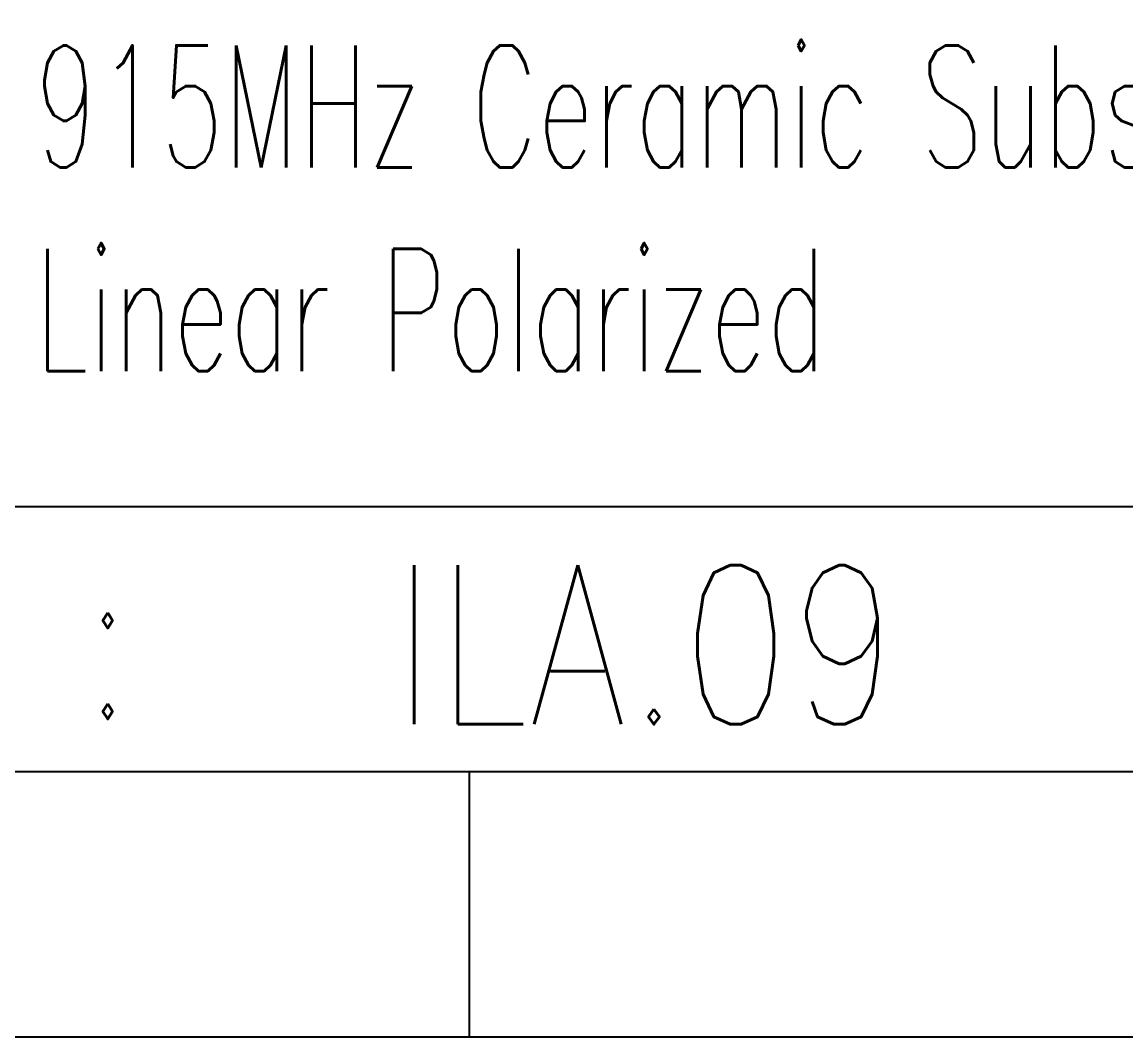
# Model space of a CAD drawing. Header units: millimetres. Extents: x 0 to 90, y 0 to 135.
# Drawn here: x 54.94 to 65.36, y 0 to 9.57 of the extents above; entities that cross this region are included whole.
import ezdxf
from ezdxf.enums import TextEntityAlignment as Align

# ---------------------------------------------------------------- set-up
doc = ezdxf.new("R2010")
doc.units = ezdxf.units.MM
doc.header["$LTSCALE"] = 0.5
doc.layers.add('Frame', color=7, linetype='Continuous')
doc.layers.add('Text', color=4, linetype='Continuous')
doc.styles.add('ROMANS', font='romans.shx', dxfattribs={"width": 0.8, "bigfont": 'chineset.shx'})

# ---------------------------------------------------------------- blocks, each defined once
blk = doc.blocks.new('standard-O')
at = {"layer": 'Frame'}
for p, q in [((175, 10), (95.225, 10)), ((175, 5), (5, 5)), ((118.33, 0), (118.33, 5)), ((0, 0), (180, 0))]:
    blk.add_line(p, q, dxfattribs=at)
at = {"layer": 'Frame', "style": 'ROMANS', "width": 0.7}
blk.add_text('PART NO. :', height=3, dxfattribs=at).set_placement((96.475, 6))
at = {"layer": 'Text', "style": 'ROMANS'}
for tag, height, width, p, p2 in [('ISO.N0', 2, 0.667795, (16.269, 262), (32.55, 262)), ('DESCRIPTION-1', 3, 0.661062, (79.702, 255.4), (118.893, 255.4)), ('ISSUED_DATE-1', 3, 0.661486, (154.5, 255.4), (173.5, 255.4)), ('DATE', 3, 0.619429, (46.725, 30.5), (63.975, 30.5))]:
    blk.add_attdef(tag, text='', height=height, dxfattribs=dict(at, width=width)).set_placement(p, p2, align=Align.FIT)
at = {"layer": 'Text', "style": 'ROMANS', "width": 0.8}
for tag, p in [('ENG-1', (128.5, 255.4)), ('APPROVE-1', (145.5, 255.4)), ('ENG-2', (128.5, 250.1)), ('APPROVE-2', (145.5, 250.1)), ('ENG-3', (128.5, 244.8)), ('APPROVE-3', (145.5, 244.8)), ('ENG-4', (128.5, 239.5)), ('APPROVE-4', (145.557, 239.5)), ('ENG-5', (128.5, 234.2)), ('APPROVE-5', (145.5, 234.2)), ('APPROVED', (13.112, 7.48)), ('CHECKED', (29.225, 7.48)), ('DRAWN', (45.225, 7.48))]:
    blk.add_attdef(tag, text='', height=3, dxfattribs=at).set_placement(p, align=Align.CENTER)
at = {"layer": 'Text', "style": 'ROMANS'}
for tag, p, p2 in [('DESCRIPTION-2', (79.827, 250.1), (118.893, 250.1)), ('ISSUED_DATE-2', (154.5, 250.1), (173.5, 250.1)), ('DESCRIPTION-3', (79.827, 244.8), (118.893, 244.8)), ('ISSUED_DATE-3', (154.5, 244.8), (173.5, 244.8)), ('DESCRIPTION-4', (79.827, 239.5), (118.893, 239.5)), ('ISSUED_DATE-4', (154.5, 239.5), (173.5, 239.5)), ('DESCRIPTION-5', (79.827, 234.2), (118.893, 234.2)), ('ISSUED_DATE-5', (154.5, 234.2), (173.5, 234.2)), ('MATERIAL', (77.725, 30.5), (93.975, 30.5)), ('FINISH', (79.225, 24.5), (93.975, 24.5))]:
    blk.add_attdef(tag, text='', height=3, dxfattribs=at).set_placement(p, p2, align=Align.FIT)
blk.add_attdef(' mm ', text='', height=3, dxfattribs=at).set_placement((56.08, 26), align=Align.MIDDLE)
at = {"layer": 'Text', "style": 'ROMANS', "width": 0.8}
for tag, height, p in [('REV', 2.5, (171.367, 23.422)), ('SCALE', 3, (87.225, 20))]:
    blk.add_attdef(tag, text='', height=height, dxfattribs=at).set_placement(p, align=Align.MIDDLE)
for tag, p in [('TITLE.', (109.589, 15.93)), ('PART_NO', (116.876, 5.899))]:
    blk.add_attdef(tag, p, '', height=3, dxfattribs=at)

msp = doc.modelspace()

# ---------------------------------------------------------------- block references
at = {"layer": 'Text'}
ref = msp.add_blockref('standard-O', (0, 0), dxfattribs=dict(at, xscale=0.5, yscale=0.5, zscale=0.5))
ref.add_attrib('PART_NO', 'ILA.09', (58.4381, 2.9493), dxfattribs={"height": 1.5, "style": 'ROMANS', "width": 0.8})

# ---------------------------------------------------------------- texts
at = {"layer": 'Text', "insert": (55.0675, 9.3545), "char_height": 1.152, "width": 34.464733, "attachment_point": 1, "style": 'ROMANS'}
msp.add_mtext('{\\Fromans|c0;\\W0.6;915MHz Ceramic Substrate Loop Antenna/5*3*0.5mm/\\Fromans|c136;\\P\\Fromans|c0;Linear Polarized}', dxfattribs=at)

doc.saveas('drawing.dxf')
